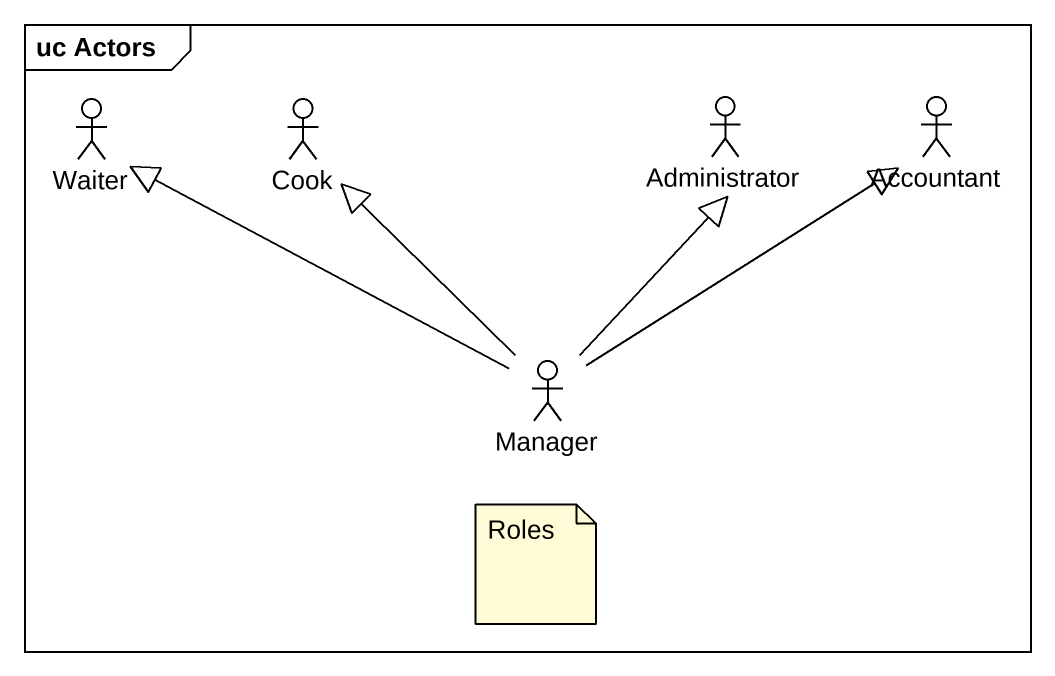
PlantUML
@startuml
mainframe uc Actors
actor Waiter
actor Cook
actor Administrator
actor Accountant
actor Manager
Manager -left-|> Waiter
Manager -up-|> Cook
Manager -up-|> Administrator
Manager -up-|> Accountant
note as N1
  Roles
end note
@enduml
